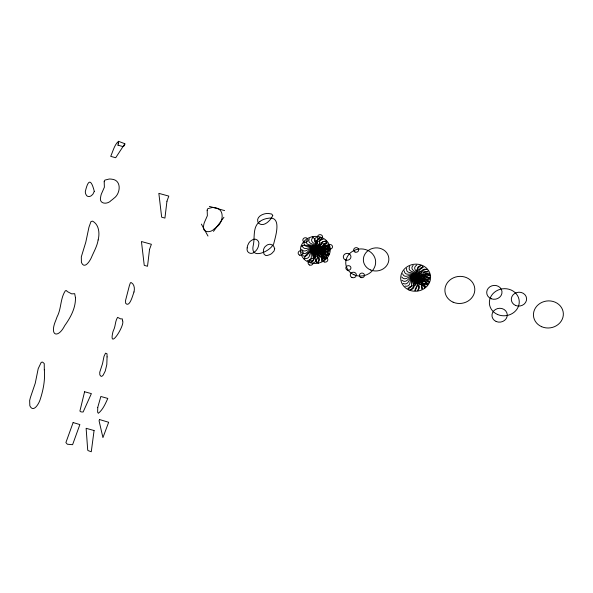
<?xml version="1.0" encoding="UTF-8"?>
<svg xmlns="http://www.w3.org/2000/svg" width="593" height="593" viewBox="0 0 593 593"><rect width="100%" height="100%" fill="white"/><g stroke="black" fill="none" stroke-linecap="round" stroke-linejoin="round"><path stroke-width="0.89" d="M309.353 238.645C306.114 245.546 318.456 242.908 315.787 248.897A12.216 11.045 -7.2 0 1 315.335 249.927A12.216 11.045 -7.2 0 0 314.883 250.958C312.214 256.954 324.556 254.308 321.317 261.209M409.674 266.413C406.427 273.314 418.777 270.675 416.108 276.664A12.216 11.045 -7.2 0 1 415.656 277.694A12.216 11.045 -7.2 0 0 415.204 278.725C412.535 284.722 424.877 282.075 421.63 288.976M118.215 143.706L118.467 141.89A2.817 0.452 -75.1 0 0 118.444 141.445C114.619 144.292 112.789 151.697 110.721 156.359L115.694 157.738L123.974 145.1M312.822 237.548C307.693 243.323 320.368 243.99 316.062 249.03A12.216 11.045 -7.2 0 1 315.335 249.927A12.216 11.045 -7.2 0 0 314.609 250.824C310.302 255.865 322.97 256.532 317.848 262.306M413.136 265.323C408.014 271.09 420.682 271.757 416.382 276.805A12.216 11.045 -7.2 0 1 415.656 277.694A12.216 11.045 -7.2 0 0 414.922 278.591C410.623 283.639 423.291 284.299 418.169 290.073M124.248 144.61C125.76 142.298 124.322 146.708 123.01 146.575L117.918 145.166M213.487 231.366L223.932 217.26M316.454 237.304C309.605 241.892 322.132 245.302 316.291 249.23A12.216 11.045 -7.2 0 1 315.335 249.927A12.216 11.045 -7.2 0 0 314.379 250.624C308.53 254.553 321.065 257.962 314.216 262.551M416.775 265.071C409.926 269.659 422.453 273.069 416.605 276.998A12.216 11.045 -7.2 0 1 415.656 277.694A12.216 11.045 -7.2 0 0 414.7 278.399C408.851 282.32 421.378 285.73 414.537 290.325M259.86 221.515C252.418 226.867 254.983 237.163 253.344 244.968C249.742 259.667 267.228 252.522 271.994 246.295A14.736 13.32 -7.2 0 0 273.721 243.775C275.5 236.362 282.594 215.14 267.502 218.387A17.923 16.204 -7.2 0 0 265.464 218.839A16.307 14.743 -7.2 0 0 259.853 221.5M320.012 237.912C312.185 240.573 323.126 247.162 316.447 249.475A12.216 11.045 -7.2 0 1 315.335 249.927A12.216 11.045 -7.2 0 0 314.223 250.379C307.545 252.692 318.485 259.282 310.658 261.943M420.333 265.679C412.506 268.34 423.446 274.93 416.768 277.242A12.216 11.045 -7.2 0 1 415.656 277.694A12.216 11.045 -7.2 0 0 414.537 278.154C407.865 280.467 418.806 287.049 410.979 289.71M323.252 239.342C315.053 239.965 323.541 249.134 316.536 249.749A12.216 11.045 -7.2 0 1 315.335 249.927A12.216 11.045 -7.2 0 0 314.134 250.105C307.13 250.72 315.617 259.89 307.419 260.512M423.572 267.109C415.374 267.732 423.862 276.901 416.849 277.517A12.216 11.045 -7.2 0 1 415.656 277.694A12.216 11.045 -7.2 0 0 414.455 277.88C407.45 278.495 415.938 287.657 407.732 288.28M324.89 245.799L318.204 248.675A41.547 37.559 -7.2 0 0 315.847 249.905M328.485 249.92L325.513 248.971A3.654 3.306 -7.2 0 0 324.653 248.734L323.659 248.667A17.353 15.692 -7.2 0 0 323.163 248.675L322.666 248.689M325.95 241.492C317.937 240.143 323.422 251.069 316.536 250.031A12.216 11.045 -7.2 0 1 315.335 249.927A12.216 11.045 -7.2 0 0 314.134 249.823C307.241 248.786 312.733 259.712 304.713 258.363M426.271 269.259C418.25 267.91 423.743 278.843 416.857 277.798A12.216 11.045 -7.2 0 1 415.656 277.694A12.216 11.045 -7.2 0 0 414.448 277.591C407.561 276.553 413.054 287.479 405.034 286.13M422.979 276.457L423.484 276.442A17.353 15.692 -7.2 0 1 423.98 276.434L424.973 276.501A3.654 3.306 -7.2 0 1 425.833 276.738L428.806 277.687A2.72 2.461 -7.2 0 0 429.688 277.064M329.478 247.185L327.892 247.222A19.613 17.731 -7.2 0 0 319.516 249.297M429.792 274.952L428.213 274.989A19.613 17.731 -7.2 0 0 419.837 277.072M323.348 252.581L325.016 252.485A5.196 4.7 -7.2 0 0 325.92 252.255L326.943 251.855A3.276 2.965 -7.2 0 1 328.285 251.595L328.544 251.625A1.779 1.609 -7.2 0 1 329.159 251.825M423.661 280.348L425.337 280.252A5.196 4.7 -7.2 0 0 426.241 280.022L427.264 279.622A3.276 2.965 -7.2 0 1 428.598 279.362L428.865 279.399A1.779 1.609 -7.2 0 1 429.48 279.592M327.929 244.22C320.983 241.077 322.57 252.788 316.462 250.313A12.216 11.045 -7.2 0 1 315.335 249.927A12.216 11.045 -7.2 0 0 314.208 249.542C308.101 247.066 309.687 258.778 302.741 255.635M428.25 271.987C421.304 268.851 422.891 280.556 416.775 278.08A12.216 11.045 -7.2 0 1 415.656 277.694A12.216 11.045 -7.2 0 0 414.529 277.309C408.414 274.841 410 286.545 403.062 283.402M317.159 250.172L320.353 251.224A6.404 5.789 -7.2 0 1 321.05 251.64L324.445 254.1L327.707 253.878A9.392 8.487 -7.2 0 0 328.863 253.367M417.479 277.947L420.674 278.992A6.404 5.789 -7.2 0 1 421.364 279.407L424.766 281.868L428.027 281.653A9.392 8.487 -7.2 0 0 429.176 281.134M209.359 206.386L224.614 210.604M124.908 143.743L118.326 141.253M429.369 275.1C423.409 270.46 421.942 282.142 416.62 278.332A12.216 11.045 -7.2 0 1 415.656 277.694A12.216 11.045 -7.2 0 0 414.685 277.057C409.363 273.247 407.895 284.929 401.943 280.289M329.048 247.333C323.096 242.693 321.628 254.375 316.306 250.565A12.216 11.045 -7.2 0 1 315.335 249.927A12.216 11.045 -7.2 0 0 314.364 249.29C309.042 245.48 307.574 257.162 301.622 252.522M429.547 278.391C424.936 272.491 420.6 283.506 416.397 278.547A12.216 11.045 -7.2 0 1 415.656 277.694A12.216 11.045 -7.2 0 0 414.907 276.849C410.704 271.883 406.375 282.905 401.757 276.998M421.015 282.09L423.402 283.269A5.804 5.248 -7.2 0 0 424.269 283.439L425.389 283.491A9.065 8.198 -7.2 0 0 428.139 282.987M329.234 250.624C324.616 244.716 320.287 255.739 316.084 250.772A12.216 11.045 -7.2 0 1 315.335 249.927A12.216 11.045 -7.2 0 0 314.586 249.082C310.384 244.116 306.055 255.138 301.437 249.23M428.791 281.638C425.841 274.774 418.888 284.551 416.13 278.695A12.216 11.045 -7.2 0 1 415.656 277.694A12.216 11.045 -7.2 0 0 415.182 276.694C412.417 270.838 405.471 280.622 402.521 273.751M328.47 253.871C325.52 246.999 318.574 256.784 315.81 250.928A12.216 11.045 -7.2 0 1 315.335 249.927A12.216 11.045 -7.2 0 0 314.861 248.927C312.096 243.071 305.15 252.848 302.2 245.984M201.375 224.11L207.98 236.051M427.13 284.618C426.13 277.19 416.872 285.166 415.826 278.777A12.216 11.045 -7.2 0 1 415.656 277.694A12.216 11.045 -7.2 0 0 415.485 276.612C414.433 270.223 405.175 278.199 404.181 270.779M326.81 256.843C325.816 249.423 316.558 257.399 315.506 251.009A12.216 11.045 -7.2 0 1 315.335 249.927A12.216 11.045 -7.2 0 0 315.165 248.845C314.112 242.455 304.854 250.431 303.861 243.011M424.692 287.116C425.818 279.666 414.692 285.24 415.508 278.792A12.216 11.045 -7.2 0 1 415.656 277.694A12.216 11.045 -7.2 0 0 415.797 276.605C416.62 270.149 405.493 275.73 406.62 268.273M324.371 259.349C325.498 251.892 314.372 257.473 315.187 251.024A12.216 11.045 -7.2 0 1 315.335 249.927A12.216 11.045 -7.2 0 0 315.483 248.83C316.299 242.381 305.173 247.963 306.299 240.506M326.498 240.647A11.993 10.844 -7.2 0 1 315.335 249.927A11.993 10.844 -7.2 0 0 304.172 259.208M329.538 253.856A11.993 10.844 -7.2 0 1 315.335 249.927A11.993 10.844 -7.2 0 0 301.133 245.999M318.374 263.136A11.993 10.844 -7.2 0 1 315.335 249.927A11.993 10.844 -7.2 0 0 312.296 236.718M416.167 277.672A41.547 37.559 -7.2 0 1 418.525 276.449L425.203 273.566A10.192 9.214 -7.2 0 1 429.406 273.447M416.605 278.651A11.104 10.044 -7.2 0 0 417.39 281.178L418.184 282.431A6.76 6.115 -7.2 0 0 418.74 283.046L424.306 286.582A31.147 28.16 -7.2 0 0 425.166 287.042M421.015 282.09A9.911 8.962 -7.2 0 1 419.377 280.519M425.774 286.36A15.129 13.683 -7.2 0 1 421.178 283.461M424.573 284.351A6.516 5.886 -7.2 0 1 427.264 284.996M421.779 278.666A10.281 9.295 -7.2 0 1 429.614 278.643M313.764 256.013A6.708 6.063 -7.2 0 1 313.653 256.91C313.534 259.652 309.479 258.118 309.376 260.824A6.049 5.47 -7.2 0 0 309.301 261.639M314.764 250.654A14.358 12.987 -7.2 0 1 315.439 252.981L315.098 257.406L312.496 261.083A14.729 13.313 -7.2 0 1 310.673 262.529M317.314 255.835A6.708 6.063 -7.2 0 1 317.707 256.65C319.123 259.015 314.698 259.608 316.106 261.928A6.049 5.47 -7.2 0 0 316.499 262.662M315.231 250.802A14.358 12.987 -7.2 0 1 317.107 252.485L319.249 256.413L318.99 260.735A14.729 13.313 -7.2 0 1 318.189 262.795M320.331 254.071A6.708 6.063 -7.2 0 1 321.124 254.59C323.63 255.813 320.161 258.63 322.629 259.823A6.049 5.47 -7.2 0 0 323.378 260.268M315.728 250.72A14.358 12.987 -7.2 0 1 318.308 251.306L322.355 253.685L324.504 257.488A14.729 13.313 -7.2 0 1 324.942 259.615M322.006 251.195A6.708 6.063 -7.2 0 1 323 251.276C325.794 251.106 324.445 255.242 327.203 255.057A6.049 5.47 -7.2 0 0 328.107 255.109M316.121 250.424A14.358 12.987 -7.2 0 1 318.708 249.757L323.57 249.957L327.566 252.218A14.729 13.313 -7.2 0 1 329.115 253.834M321.895 247.985A6.708 6.063 -7.2 0 1 322.814 247.607C325.223 246.191 326.217 250.32 328.589 248.927A6.049 5.47 -7.2 0 0 329.411 248.556M316.299 250.001A14.358 12.987 -7.2 0 1 318.204 248.252L322.585 246.214L327.343 246.34A14.729 13.313 -7.2 0 1 329.604 247.014M320.027 245.294A6.708 6.063 -7.2 0 1 320.628 244.553C322.11 242.218 324.964 245.361 326.432 243.056A6.049 5.47 -7.2 0 0 326.943 242.374M316.225 249.549A14.358 12.987 -7.2 0 1 316.929 247.199L319.657 243.464L323.904 241.418A14.729 13.313 -7.2 0 1 326.261 240.966M316.899 243.842A6.708 6.063 -7.2 0 1 317.018 242.945C317.129 240.202 321.191 241.736 321.295 239.031A6.049 5.47 -7.2 0 0 321.369 238.208M315.906 249.201A14.358 12.987 -7.2 0 1 315.231 246.873L315.572 242.448L318.174 238.771A14.729 13.313 -7.2 0 1 319.99 237.326M324.875 245.754A10.192 9.214 -7.2 0 1 329.085 245.672M316.284 250.883A11.104 10.044 -7.2 0 0 317.07 253.411L317.863 254.664A6.76 6.115 -7.2 0 0 318.419 255.279L323.986 258.807A31.147 28.16 -7.2 0 0 324.845 259.274M319.056 252.751A9.911 8.962 -7.2 0 0 320.694 254.323L323.081 255.501A5.804 5.248 -7.2 0 0 323.956 255.672L325.068 255.724A9.065 8.198 -7.2 0 0 327.818 255.22M325.461 258.585A15.129 13.683 -7.2 0 1 320.865 255.687M324.252 256.576A6.516 5.886 -7.2 0 1 326.943 257.229M321.458 250.898A10.281 9.295 -7.2 0 1 329.293 250.869M329.367 249.297A2.72 2.461 -7.2 0 1 328.5 249.942M118.274 143.625A8.806 1.557 -74.6 0 1 117.97 145.115M413.603 283.669A6.708 6.063 -7.2 0 1 413.41 284.566C413.084 287.286 409.148 285.492 408.836 288.183A6.049 5.47 -7.2 0 0 408.696 288.999M415.026 278.384A14.358 12.987 -7.2 0 1 415.508 280.756L414.811 285.151L411.92 288.65A14.729 13.313 -7.2 0 1 409.993 289.977M417.146 283.728A6.708 6.063 -7.2 0 1 417.472 284.573C418.68 287.042 414.24 287.316 415.448 289.74A6.049 5.47 -7.2 0 0 415.775 290.496M415.478 278.569A14.358 12.987 -7.2 0 1 417.213 280.37L419.021 284.44L418.413 288.739A14.729 13.313 -7.2 0 1 417.45 290.748M420.289 282.172A6.708 6.063 -7.2 0 1 421.045 282.742C423.439 284.158 419.748 286.686 422.112 288.065A6.049 5.47 -7.2 0 0 422.816 288.569M415.982 278.517A14.358 12.987 -7.2 0 1 418.502 279.273L422.335 281.92L424.173 285.863A14.729 13.313 -7.2 0 1 424.432 288.02M422.194 279.407A6.708 6.063 -7.2 0 1 423.172 279.562C425.974 279.577 424.291 283.61 427.049 283.617A6.049 5.47 -7.2 0 0 427.946 283.721M416.39 278.25A14.358 12.987 -7.2 0 1 419.021 277.754L423.854 278.273L427.642 280.808A14.729 13.313 -7.2 0 1 429.058 282.52M422.342 276.19A6.708 6.063 -7.2 0 1 423.283 275.878C425.781 274.626 426.471 278.821 428.932 277.583A6.049 5.47 -7.2 0 0 429.777 277.265M416.605 277.835A14.358 12.987 -7.2 0 1 418.643 276.212L423.172 274.47L427.901 274.915A14.729 13.313 -7.2 0 1 430.088 275.738M420.704 273.38A6.708 6.063 -7.2 0 1 421.356 272.684C423.002 270.452 425.633 273.773 427.256 271.572A6.049 5.47 -7.2 0 0 427.82 270.919M416.568 277.376A14.358 12.987 -7.2 0 1 417.465 275.078L420.481 271.527L424.877 269.763A14.729 13.313 -7.2 0 1 427.256 269.474M417.709 271.72A6.708 6.063 -7.2 0 1 417.895 270.831C418.228 268.103 422.157 269.897 422.468 267.206A6.049 5.47 -7.2 0 0 422.609 266.39M416.279 277.013A14.358 12.987 -7.2 0 1 415.797 274.641L416.494 270.245L419.384 266.739A14.729 13.313 -7.2 0 1 421.312 265.412M44.312 369.795C45.253 380.083 43.245 390.238 40.042 399.912C38.775 403.833 33.393 413.188 29.835 405.82L29.65 400.527L30.421 397.488L35.246 383.263L38.211 368.631L41.236 362.33L42.6 362.101L44.238 363.553L44.312 369.795M107.066 356.904L106.814 364.584L105.257 371.025L103.123 375.221L101.788 376.362L100.988 376.281L99.832 374.909L99.735 372.263L102.537 363.635L104.02 356.319L105.532 353.169L107.029 353.784L107.066 356.904M98.141 239.95C97.141 246.325 93.701 251.981 91.233 257.903C89.587 261.439 84.421 269.585 81.411 262.454L81.315 256.858L85.815 242.129L88.95 227.223L91.003 221.5L92.641 221.152C99.15 224.717 99.817 233.449 98.141 239.95M133.981 291.978C132.958 294.521 129.637 308.227 125.62 303.231L125.568 300.429L129.385 285.611L130.416 282.757L131.231 282.579C134.485 284.358 134.819 288.724 133.981 291.978M104.198 181.747L104.383 187.203L101.314 194.178A17.405 15.737 -7.2 0 0 100.677 196.913C98.594 204.185 107.37 204.815 111.165 200.471A24.446 22.104 -7.2 0 0 113.841 198.321C120.638 193.778 121.973 179.998 111.736 179.19A13.557 12.26 -7.2 0 0 109.253 179.019L105.013 180.072A2.194 1.987 -7.2 0 0 104.338 181.006L104.198 181.747M207.172 210.248L207.365 215.704L204.296 222.686A17.405 15.737 -7.2 0 0 203.658 225.422C201.576 232.686 210.345 233.323 214.147 228.972A24.446 22.104 -7.2 0 0 216.816 226.822C223.62 222.286 224.947 208.499 214.718 207.698A13.557 12.26 -7.2 0 0 212.235 207.528L207.987 208.58A2.194 1.987 -7.2 0 0 207.32 209.514L207.172 210.248M272.75 215.378C271.038 220.122 263.574 227.794 258.622 223.116A6.567 5.937 -7.2 0 1 257.799 221.552C256.621 217.853 260.535 215.044 263.648 214.14A13.32 12.045 -7.2 0 1 268.303 213.428L271.653 214.036L272.75 215.378M75.459 297.671C75.741 308.086 70.537 317.5 64.696 325.668C58.07 338.855 48.878 336.061 56.001 319.842A71.286 64.452 -7.2 0 1 57.084 316.855C61.464 308.656 60.19 298.487 65.378 290.733L66.616 290.614L67.083 291.452L71.716 293.876L74.681 293.676L75.459 297.671M122.64 320.843C124.967 325.609 108.26 351.39 112.915 331.924A35.647 32.222 -7.2 0 1 113.448 330.427C115.642 326.335 115.005 321.243 117.599 317.366L120.764 318.938L122.247 318.841L122.64 320.843M247.192 247.911C245.902 252.944 251.847 255.279 254.938 251.64A10.385 9.392 -7.2 0 0 257.073 249.253L257.881 247.726A12.883 11.645 -7.2 0 0 258.607 245.309C260.327 240.758 255.227 237.163 251.61 240.335A9.08 8.206 -7.2 0 0 250.253 241.351A8.858 8.013 -7.2 0 0 248.912 242.893L247.711 245.324A12.735 11.512 -7.2 0 0 247.192 247.911M274.707 248.749L274.062 251.024L271.735 253.507A10.489 9.481 -7.2 0 1 269.837 254.619L267.791 255.309A4.633 4.188 -7.2 0 1 265.545 255.405L264.018 254.115L263.351 251.469A8.821 7.976 -7.2 0 1 263.611 249.453A8.087 7.309 -7.2 0 1 265.256 246.48L267.495 244.805L269.548 244.286A4.129 3.736 -7.2 0 1 270.942 244.442L272.624 245.265A6.219 5.619 -7.2 0 1 273.721 246.288L274.707 248.749M97.749 407.406L97.637 412.202L98.342 413.299C102.952 409.578 105.391 403.729 107.807 398.429L100.847 396.487L97.749 407.406M94.294 191.331L92.99 194.052A10.444 9.444 -7.2 0 1 92.048 195.015C90.381 197.106 86.8 197.254 85.911 194.378A7.842 7.094 -7.2 0 1 85.436 192.947L85.377 192.584A6.901 6.241 -7.2 0 1 85.325 191.539C88.194 179.16 91.137 178.938 94.294 191.331M94.079 430.518L91.27 451.755L87.979 450.569L87.69 449.82L86.133 428.316L94.079 430.518M149.54 249.394L147.516 266.264L144.255 265.36L141.438 241.529L151.385 244.279L149.54 249.394M166.952 201.22L164.928 218.091L161.667 217.186L158.85 193.348L168.797 196.105L166.952 201.22M84.591 391.758L79.899 411.09L81.026 411.883L83.124 412.024L91.381 393.611L84.591 391.758M73.124 422.564L65.897 442.578L67.335 444.224L72.591 444.706L79.87 424.566L73.124 422.564M99.52 419.547L99.068 420.8L102.937 437.597L108.66 422.268L99.52 419.547M515.636 305.477A7.665 6.931 -7.2 0 0 526.584 298.457A7.665 6.931 -7.2 0 0 514.635 293.513A7.665 6.931 -7.2 0 0 515.636 305.477M491.204 298.739A7.665 6.931 -7.2 0 0 501.975 291.482A7.665 6.931 -7.2 0 0 489.892 286.804A7.665 6.931 -7.2 0 0 491.204 298.739M496.133 321.48A7.665 6.931 -7.2 0 0 507.26 314.69A7.665 6.931 -7.2 0 0 495.451 309.487A7.665 6.931 -7.2 0 0 496.133 321.48M453.126 302.193A14.981 13.543 -7.2 0 0 474.778 288.813A14.981 13.543 -7.2 0 0 451.644 278.777A14.981 13.543 -7.2 0 0 453.126 302.193M408.925 289.962A14.981 13.543 -7.2 0 0 430.585 276.583A14.981 13.543 -7.2 0 0 407.45 266.546A14.981 13.543 -7.2 0 0 408.925 289.962M328.87 248.949A2.557 2.313 -7.2 0 0 332.525 246.606A2.557 2.313 -7.2 0 0 328.544 244.961A2.557 2.313 -7.2 0 0 328.87 248.949M324.238 261.958A2.557 2.313 -7.2 0 0 327.825 259.534A2.557 2.313 -7.2 0 0 323.8 257.977A2.557 2.313 -7.2 0 0 324.238 261.958M318.864 239.031A2.557 2.313 -7.2 0 0 322.577 236.77A2.557 2.313 -7.2 0 0 318.641 235.036A2.557 2.313 -7.2 0 0 318.864 239.031M304.328 242.166A2.557 2.313 -7.2 0 0 307.923 239.742A2.557 2.313 -7.2 0 0 303.898 238.186A2.557 2.313 -7.2 0 0 304.328 242.166M299.584 255.123A2.557 2.313 -7.2 0 0 303.238 252.781A2.557 2.313 -7.2 0 0 299.25 251.136A2.557 2.313 -7.2 0 0 299.584 255.123M309.479 264.997A2.557 2.313 -7.2 0 0 313.193 262.736A2.557 2.313 -7.2 0 0 309.257 261.002A2.557 2.313 -7.2 0 0 309.479 264.997M308.612 262.195A14.981 13.543 -7.2 0 0 330.264 248.815A14.981 13.543 -7.2 0 0 307.13 238.779A14.981 13.543 -7.2 0 0 308.612 262.195M353.969 274.752A14.981 13.543 -7.2 0 0 375.628 261.372A14.981 13.543 -7.2 0 0 352.487 251.336A14.981 13.543 -7.2 0 0 353.969 274.752M347.276 270.067A2.557 2.313 -7.2 0 0 350.93 267.725A2.557 2.313 -7.2 0 0 346.949 266.079A2.557 2.313 -7.2 0 0 347.276 270.067M355.014 252.025A2.557 2.313 -7.2 0 0 358.721 249.764A2.557 2.313 -7.2 0 0 354.784 248.03A2.557 2.313 -7.2 0 0 355.014 252.025M360.892 277.531A2.557 2.313 -7.2 0 0 364.487 275.108A2.557 2.313 -7.2 0 0 360.455 273.551A2.557 2.313 -7.2 0 0 360.892 277.531M370.581 269.978A12.779 11.549 -7.2 0 0 388.83 258.266A12.779 11.549 -7.2 0 0 368.92 250.038A12.779 11.549 -7.2 0 0 370.581 269.978M345.549 260.001A3.832 3.462 -7.2 0 0 350.937 256.369A3.832 3.462 -7.2 0 0 344.896 254.034A3.832 3.462 -7.2 0 0 345.549 260.001M351.931 277.487A3.069 2.772 -7.2 0 0 356.386 274.774A3.069 2.772 -7.2 0 0 351.664 272.691A3.069 2.772 -7.2 0 0 351.931 277.487M497.579 314.498A14.981 13.543 -7.2 0 0 519.238 301.125A14.981 13.543 -7.2 0 0 496.104 291.089A14.981 13.543 -7.2 0 0 497.579 314.498M541.668 326.706A14.981 13.543 -7.2 0 0 563.328 313.326A14.981 13.543 -7.2 0 0 540.193 303.29A14.981 13.543 -7.2 0 0 541.668 326.706"/></g></svg>
